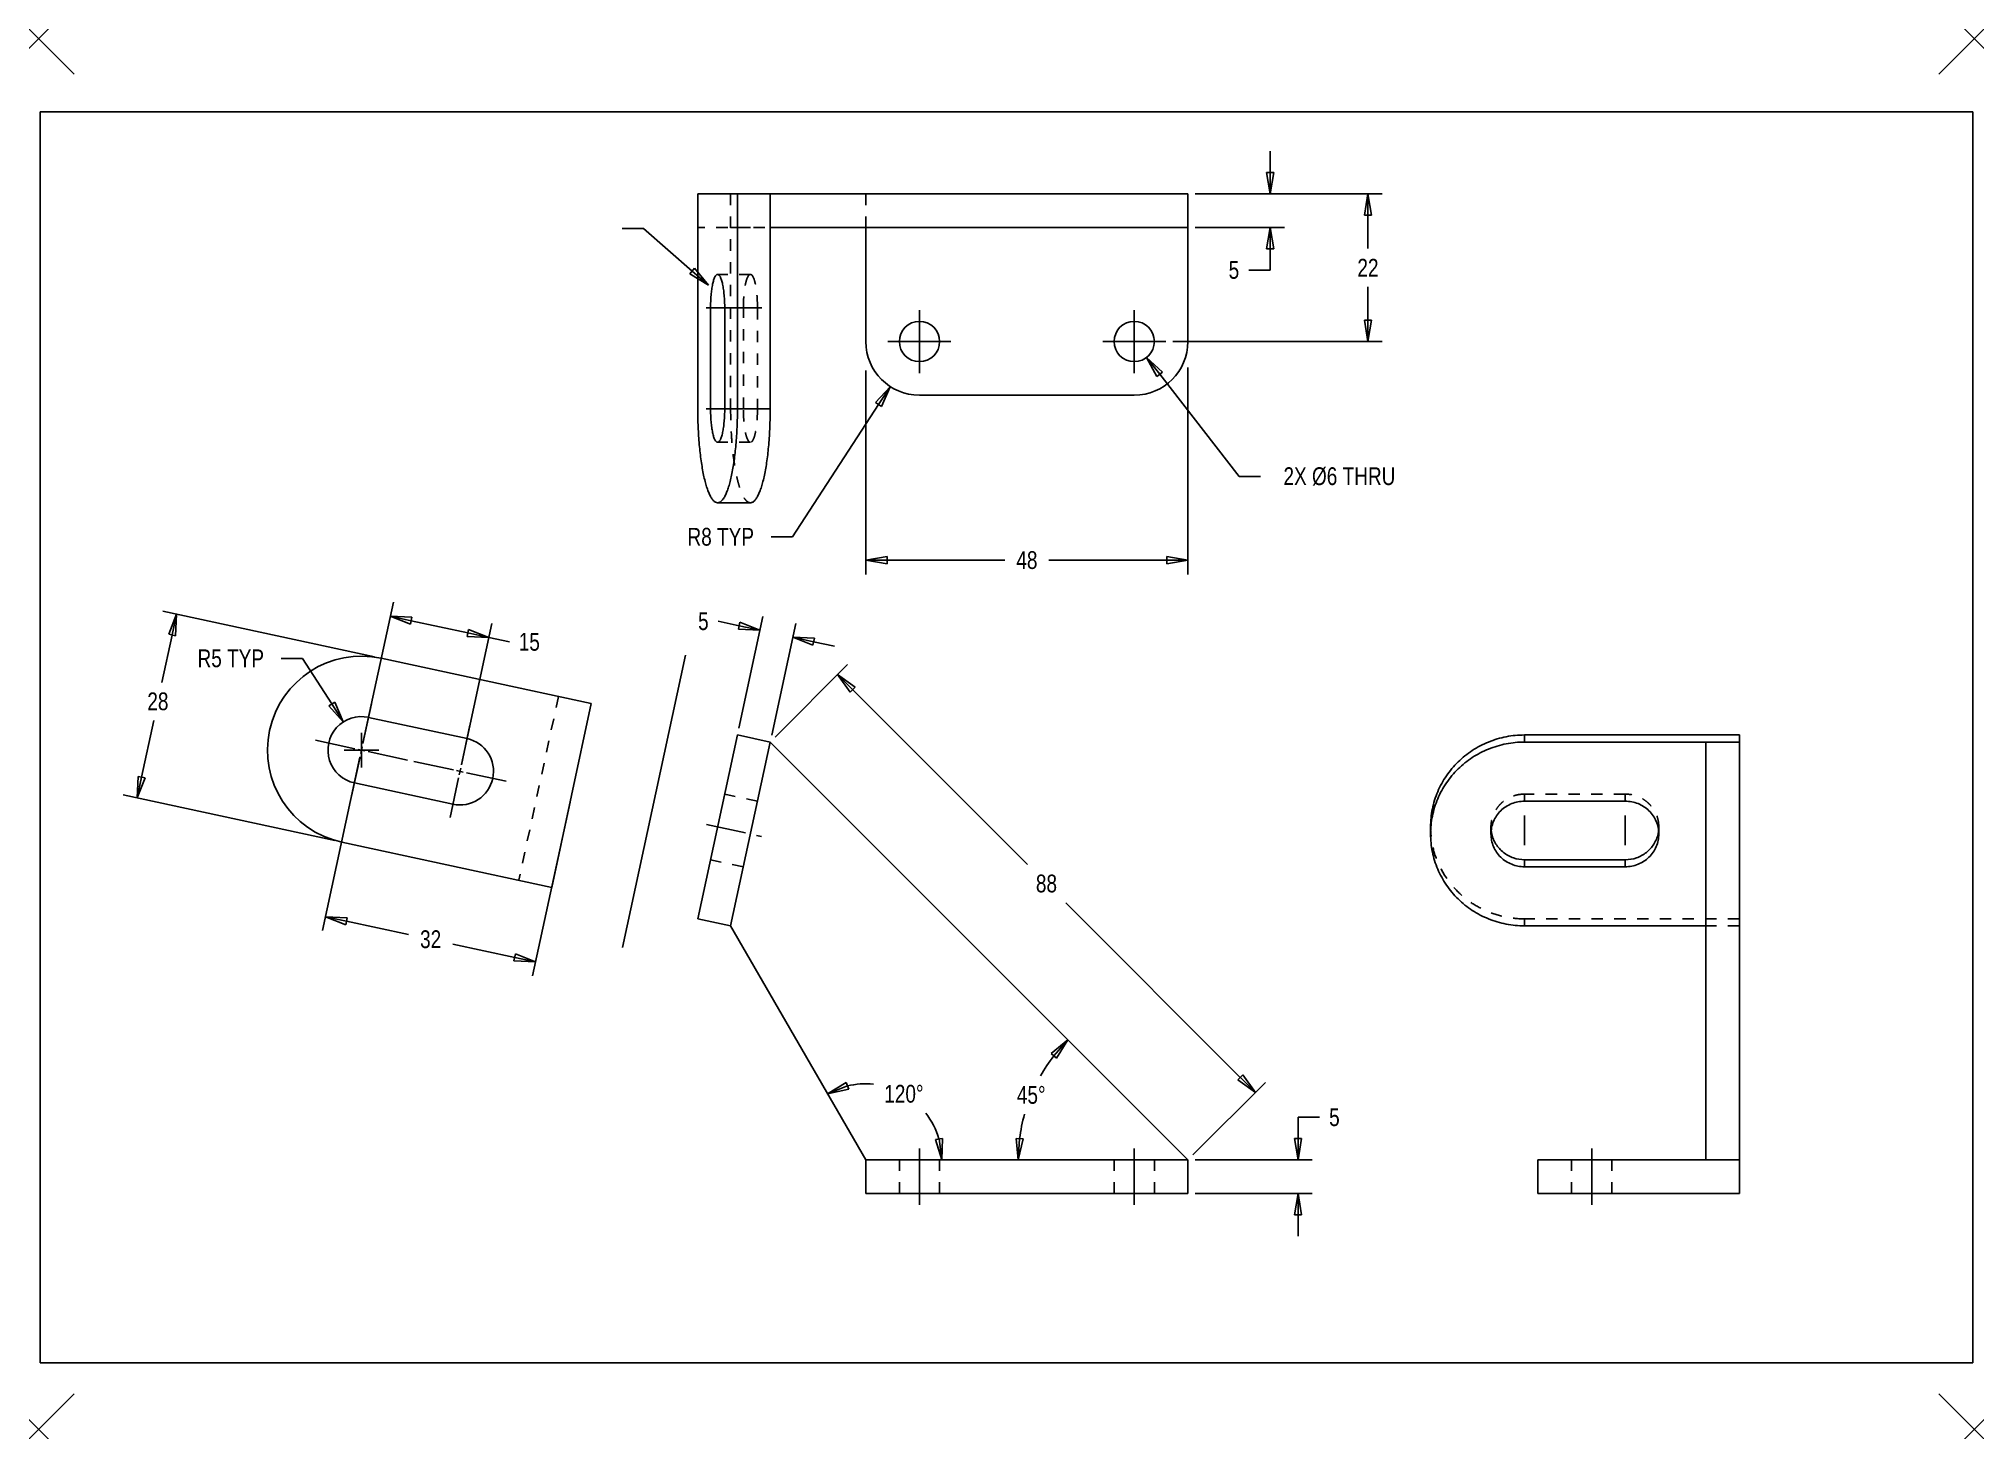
# Model space of a CAD drawing. Header units: inches. Extents: x 0 to 17, y -0.6 to 11.6.
import ezdxf

# ---------------------------------------------------------------- set-up
doc = ezdxf.new("R2010")
doc.units = ezdxf.units.IN
doc.header["$LTSCALE"] = 0.935
doc.header["$MEASUREMENT"] = 0
doc.header["$PDMODE"] = 3
doc.header["$PDSIZE"] = 0.3125
for name, pattern in [('CENTER', [0.6, 0.375, -0.075, 0.075, -0.075]), ('CENTER2', [1.125, 0.75, -0.125, 0.125, -0.125]), ('DASHED', [0.2, 0.1, -0.1]), ('HIDDEN', [0.2, 0.1, -0.1]), ('PHANTOM', [0.8, 0.45, -0.05, 0.1, -0.05, 0.1, -0.05])]:
    doc.linetypes.add(name, pattern=pattern)
doc.layers.get('0').update_dxf_attribs({"linetype": 'CONTINUOUS'})
doc.layers.get('Defpoints').update_dxf_attribs({"linetype": 'CONTINUOUS'})
for name, color, linetype in [('02___PRT_ALL_AXES', 7, 'CONTINUOUS'), ('cons', 7, 'DASHED'), ('DEFAULT_2', 8, 'HIDDEN'), ('DEFAULT_3', 7, 'PHANTOM'), ('Dimensions', 6, 'CONTINUOUS'), ('newhidden', 7, 'HIDDEN'), ('newview', 7, 'CONTINUOUS')]:
    doc.layers.add(name, color=color, linetype=linetype)
doc.styles.get("Standard").update_dxf_attribs({"font": 'txt', "width": 0.8})
doc.dimstyles.get("Standard").update_dxf_attribs({"dimtxt": 0.15625, "dimasz": 0.1875, "dimexe": 0.125, "dimexo": 0.0625, "dimgap": 0.09, "dimtad": 0, "dimtih": 1, "dimtoh": 1, "dimzin": 4, "dimdsep": 46, "dimtxsty": 'Standard', "dimblk": 'CLOSED', "dimblk1": 'CLOSED', "dimblk2": 'CLOSED', "dimcen": 0.09, "dimadec": 0, "dimazin": 0, "dimtp": 0.01, "dimtm": 0.01, "dimtfac": 1, "dimtofl": 0, "dimtmove": 0, "dimatfit": 3, "dimldrblk": 'CLOSED', "dimfxl": 1, "dimtolj": 1, "dimtzin": 4, "dimarcsym": 0})

# ---------------------------------------------------------------- blocks, each defined once
blk = doc.blocks.new('_CLOSED')
at = {"color": 0, "linetype": 'ByBlock'}
for p, q in [((0, 0), (-1, 0.167)), ((-1, 0.167), (-1, -0.167)), ((-1, -0.167), (0, 0)), ((-1, 0), (0, 0))]:
    blk.add_line(p, q, dxfattribs=at)
blk = doc.blocks.new('*D16')
at = {"layer": 'Defpoints', "color": 0, "transparency": 16777216}
for p in [(6.331, 6.442), (6.133, 5.521), (6.421, 5.459)]:
    blk.add_point(p, dxfattribs=at)
at = {"layer": 'Dimensions', "color": 0, "lineweight": -2, "transparency": 16777216}
for p, q in [((6.148, 6.481), (5.964, 6.521)), ((6.146, 5.582), (6.357, 6.564)), ((6.434, 5.52), (6.646, 6.502)), ((6.803, 6.34), (6.986, 6.301))]:
    blk.add_line(p, q, dxfattribs=at)
at = {"layer": 'Dimensions', "color": 0, "lineweight": -2, "transparency": 16777216, "xscale": 0.1875, "yscale": 0.1875, "zscale": 0.1875}
for p, rotation in [((6.331, 6.442), 347.8415113265568), ((6.62, 6.38), 167.8415113265568)]:
    blk.add_blockref('_CLOSED', p, dxfattribs=dict(at, rotation=rotation))
at = {"layer": 'Dimensions', "color": 0, "transparency": 16777216, "insert": (5.833, 6.521), "char_height": 0.1562, "attachment_point": 5}
blk.add_mtext('\\A1;5', dxfattribs=at)
blk = doc.blocks.new('*D17')
at = {"layer": 'Defpoints', "color": 0, "transparency": 16777216}
for p in [(7.014, 6.052), (6.421, 5.459), (10.096, 1.784)]:
    blk.add_point(p, dxfattribs=at)
at = {"layer": 'Dimensions', "color": 0, "lineweight": -2, "transparency": 16777216}
for p, q in [((6.465, 5.503), (7.102, 6.14)), ((7.147, 5.919), (8.683, 4.382)), ((10.556, 2.509), (9.02, 4.046)), ((10.14, 1.828), (10.777, 2.465))]:
    blk.add_line(p, q, dxfattribs=at)
at = {"layer": 'Dimensions', "color": 0, "lineweight": -2, "transparency": 16777216, "xscale": 0.1875, "yscale": 0.1875, "zscale": 0.1875}
for p, rotation in [((7.014, 6.052), 135), ((10.689, 2.377), 315)]:
    blk.add_blockref('_CLOSED', p, dxfattribs=dict(at, rotation=rotation))
at = {"layer": 'Dimensions', "color": 0, "transparency": 16777216, "insert": (8.851, 4.214), "char_height": 0.1562, "attachment_point": 5}
blk.add_mtext('\\A1;88', dxfattribs=at)
blk = doc.blocks.new('*D18')
at = {"layer": 'Defpoints', "color": 0, "transparency": 16777216}
for p in [(10.096, 1.784), (11.064, 1.784), (10.096, 1.489)]:
    blk.add_point(p, dxfattribs=at)
at = {"layer": 'Dimensions', "color": 0, "lineweight": -2, "transparency": 16777216}
for p, q in [((11.064, 1.972), (11.064, 2.159)), ((11.064, 2.159), (11.252, 2.159)), ((10.158, 1.784), (11.189, 1.784)), ((10.158, 1.489), (11.189, 1.489)), ((11.064, 1.301), (11.064, 1.114))]:
    blk.add_line(p, q, dxfattribs=at)
at = {"layer": 'Dimensions', "color": 0, "lineweight": -2, "transparency": 16777216, "xscale": 0.1875, "yscale": 0.1875, "zscale": 0.1875}
for p, rotation in [((11.064, 1.784), 270), ((11.064, 1.489), 90)]:
    blk.add_blockref('_CLOSED', p, dxfattribs=dict(at, rotation=rotation))
at = {"layer": 'Dimensions', "color": 0, "transparency": 16777216, "insert": (11.384, 2.159), "char_height": 0.1562, "attachment_point": 5}
blk.add_mtext('\\A1;5', dxfattribs=at)
blk = doc.blocks.new('*D19')
at = {"layer": 'Defpoints', "color": 0, "transparency": 16777216}
for p in [(6.073, 3.842), (7.775, 2.215), (7.261, 1.784), (7.261, 1.784), (10.096, 1.784)]:
    blk.add_point(p, dxfattribs=at)
at = {"layer": 'Dimensions', "color": 0, "lineweight": -2, "transparency": 16777216}
for start, end in [(84.1675, 103.9232), (16.0768, 37.9702)]:
    blk.add_arc((7.261, 1.784), 0.67, start, end, dxfattribs=at)
at = {"layer": 'Dimensions', "color": 0, "lineweight": -2, "transparency": 16777216, "xscale": 0.1875, "yscale": 0.1875, "zscale": 0.1875}
for p, rotation in [((6.926, 2.365), 201.9615890180224), ((7.932, 1.784), 278.0384109810831)]:
    blk.add_blockref('_CLOSED', p, dxfattribs=dict(at, rotation=rotation))
at = {"layer": 'Dimensions', "color": 0, "transparency": 16777216, "insert": (7.597, 2.365), "char_height": 0.1562, "attachment_point": 5}
blk.add_mtext('\\A1;120°', dxfattribs=at)
blk = doc.blocks.new('*D20')
at = {"layer": 'Defpoints', "color": 0, "transparency": 16777216}
for p in [(6.421, 5.459), (8.803, 2.53), (7.261, 1.784), (10.096, 1.784), (10.096, 1.784)]:
    blk.add_point(p, dxfattribs=at)
at = {"layer": 'Dimensions', "color": 0, "lineweight": -2, "transparency": 16777216}
for start, end in [(142.2011, 150.3101), (164.3321, 172.7989)]:
    blk.add_arc((10.096, 1.784), 1.493, start, end, dxfattribs=at)
at = {"layer": 'Dimensions', "color": 0, "lineweight": -2, "transparency": 16777216, "xscale": 0.1875, "yscale": 0.1875, "zscale": 0.1875}
for p, rotation in [((9.04, 2.84), 48.60057165514738), ((8.603, 1.784), 266.3994283448527)]:
    blk.add_blockref('_CLOSED', p, dxfattribs=dict(at, rotation=rotation))
at = {"layer": 'Dimensions', "color": 0, "transparency": 16777216, "insert": (8.717, 2.355), "char_height": 0.1562, "attachment_point": 5}
blk.add_mtext('\\A1;45°', dxfattribs=at)
blk = doc.blocks.new('*D22')
at = {"layer": 'Defpoints', "color": 0, "transparency": 16777216}
for p in [(7.261, 8.789), (10.096, 8.817), (10.096, 7.058)]:
    blk.add_point(p, dxfattribs=at)
at = {"layer": 'Dimensions', "color": 0, "lineweight": -2, "transparency": 16777216}
for p, q in [((7.261, 8.727), (7.261, 6.933)), ((10.096, 8.754), (10.096, 6.933)), ((7.449, 7.058), (8.484, 7.058)), ((9.908, 7.058), (8.873, 7.058))]:
    blk.add_line(p, q, dxfattribs=at)
at = {"layer": 'Dimensions', "color": 0, "lineweight": -2, "transparency": 16777216, "xscale": 0.1875, "yscale": 0.1875, "zscale": 0.1875, "rotation": 180}
blk.add_blockref('_CLOSED', (7.261, 7.058), dxfattribs=at)
at = {"layer": 'Dimensions', "color": 0, "lineweight": -2, "transparency": 16777216, "xscale": 0.1875, "yscale": 0.1875, "zscale": 0.1875}
blk.add_blockref('_CLOSED', (10.096, 7.058), dxfattribs=at)
at = {"layer": 'Dimensions', "color": 0, "transparency": 16777216, "insert": (8.679, 7.058), "char_height": 0.1562, "attachment_point": 5}
blk.add_mtext('\\A1;48', dxfattribs=at)
blk = doc.blocks.new('*D23')
at = {"layer": 'Defpoints', "color": 0, "transparency": 16777216}
for p in [(10.096, 10.28), (10.096, 9.985), (10.819, 9.985)]:
    blk.add_point(p, dxfattribs=at)
at = {"layer": 'Dimensions', "color": 0, "lineweight": -2, "transparency": 16777216}
for p, q in [((10.819, 10.467), (10.819, 10.655)), ((10.158, 10.28), (10.944, 10.28)), ((10.158, 9.985), (10.944, 9.985)), ((10.819, 9.797), (10.819, 9.61)), ((10.819, 9.61), (10.632, 9.61))]:
    blk.add_line(p, q, dxfattribs=at)
at = {"layer": 'Dimensions', "color": 0, "lineweight": -2, "transparency": 16777216, "xscale": 0.1875, "yscale": 0.1875, "zscale": 0.1875}
for p, rotation in [((10.819, 10.28), 270), ((10.819, 9.985), 90)]:
    blk.add_blockref('_CLOSED', p, dxfattribs=dict(at, rotation=rotation))
at = {"layer": 'Dimensions', "color": 0, "transparency": 16777216, "insert": (10.5, 9.61), "char_height": 0.1562, "attachment_point": 5}
blk.add_mtext('\\A1;5', dxfattribs=at)
blk = doc.blocks.new('*D24')
at = {"layer": 'Defpoints', "color": 0, "transparency": 16777216}
for p in [(10.096, 10.28), (11.679, 10.28), (9.901, 8.981)]:
    blk.add_point(p, dxfattribs=at)
at = {"layer": 'Dimensions', "color": 0, "lineweight": -2, "transparency": 16777216}
for p, q in [((10.158, 10.28), (11.804, 10.28)), ((11.679, 10.092), (11.679, 9.798)), ((11.679, 9.168), (11.679, 9.462)), ((9.963, 8.981), (11.804, 8.981))]:
    blk.add_line(p, q, dxfattribs=at)
at = {"layer": 'Dimensions', "color": 0, "lineweight": -2, "transparency": 16777216, "xscale": 0.1875, "yscale": 0.1875, "zscale": 0.1875}
for p, rotation in [((11.679, 10.28), 90), ((11.679, 8.981), 270)]:
    blk.add_blockref('_CLOSED', p, dxfattribs=dict(at, rotation=rotation))
at = {"layer": 'Dimensions', "color": 0, "transparency": 16777216, "insert": (11.679, 9.63), "char_height": 0.1562, "attachment_point": 5}
blk.add_mtext('\\A1;22', dxfattribs=at)
blk = doc.blocks.new('*D25')
at = {"layer": 'Defpoints', "color": 0, "transparency": 16777216}
for p in [(7.734, 8.981), (7.476, 8.584)]:
    blk.add_point(p, dxfattribs=at)
at = {"layer": 'Dimensions', "color": 0, "lineweight": -2, "transparency": 16777216}
for p, q in [((7.734, 8.828), (7.734, 9.134)), ((7.581, 8.981), (7.887, 8.981)), ((6.617, 7.263), (7.374, 8.427)), ((6.43, 7.263), (6.617, 7.263))]:
    blk.add_line(p, q, dxfattribs=at)
at = {"layer": 'Dimensions', "color": 0, "lineweight": -2, "transparency": 16777216, "xscale": 0.1875, "yscale": 0.1875, "zscale": 0.1875, "rotation": 56.98243790793807}
blk.add_blockref('_CLOSED', (7.476, 8.584), dxfattribs=at)
at = {"layer": 'Dimensions', "color": 0, "transparency": 16777216, "insert": (5.986, 7.263), "char_height": 0.1562, "attachment_point": 5}
blk.add_mtext('\\A1;R8 TYP', dxfattribs=at)
blk = doc.blocks.new('*D26')
at = {"layer": 'Defpoints', "color": 0, "transparency": 16777216}
for p in [(9.515, 9.12), (9.732, 8.841)]:
    blk.add_point(p, dxfattribs=at)
at = {"layer": 'Dimensions', "color": 0, "lineweight": -2, "transparency": 16777216}
for p, q in [((9.623, 8.828), (9.623, 9.134)), ((9.47, 8.981), (9.776, 8.981)), ((10.546, 7.794), (9.847, 8.693)), ((10.734, 7.794), (10.546, 7.794))]:
    blk.add_line(p, q, dxfattribs=at)
at = {"layer": 'Dimensions', "color": 0, "lineweight": -2, "transparency": 16777216, "xscale": 0.1875, "yscale": 0.1875, "zscale": 0.1875, "rotation": 127.8770481930879}
blk.add_blockref('_CLOSED', (9.732, 8.841), dxfattribs=at)
at = {"layer": 'Dimensions', "color": 0, "transparency": 16777216, "insert": (11.428, 7.794), "char_height": 0.15625, "attachment_point": 5}
blk.add_mtext('\\A1;2X %%c6 THRU', dxfattribs=at)
blk = doc.blocks.new('*U31')
at = {"layer": 'newview', "color": 0, "linetype": 'CENTER2', "transparency": 16777216}
for p, q in [((0, 0.059), (0, 0.415)), ((-0.415, 0), (-0.059, 0)), ((0.059, 0), (0.415, 0)), ((0, -0.415), (0, -0.059))]:
    blk.add_line(p, q, dxfattribs=at)
at = {"layer": 'newview', "color": 0, "linetype": 'Continuous', "transparency": 16777216}
for p, q in [((-0.03, 0), (0.03, 0)), ((0, -0.03), (0, 0.03))]:
    blk.add_line(p, q, dxfattribs=at)
blk = doc.blocks.new('*U32')
at = {"layer": 'newview', "color": 0, "linetype": 'CENTER2', "transparency": 16777216}
for p, q in [((0, 0.059), (0, 0.415)), ((-0.415, 0), (-0.059, 0)), ((0.059, 0), (0.415, 0)), ((0, -0.415), (0, -0.059))]:
    blk.add_line(p, q, dxfattribs=at)
at = {"layer": 'newview', "color": 0, "linetype": 'Continuous', "transparency": 16777216}
for p, q in [((-0.03, 0), (0.03, 0)), ((0, -0.03), (0, 0.03))]:
    blk.add_line(p, q, dxfattribs=at)
blk = doc.blocks.new('*D33')
at = {"layer": 'Defpoints', "color": 0, "transparency": 16777216}
for p in [(3.945, 6.379), (2.826, 5.388), (3.692, 5.201)]:
    blk.add_point(p, dxfattribs=at)
at = {"layer": 'Dimensions', "color": 0, "lineweight": -2, "transparency": 16777216}
for p, q in [((2.839, 5.449), (3.106, 6.688)), ((3.263, 6.526), (3.762, 6.418)), ((3.705, 5.262), (3.972, 6.501)), ((3.945, 6.379), (4.129, 6.339))]:
    blk.add_line(p, q, dxfattribs=at)
at = {"layer": 'Dimensions', "color": 0, "lineweight": -2, "transparency": 16777216, "xscale": 0.1875, "yscale": 0.1875, "zscale": 0.1875}
for p, rotation in [((3.079, 6.565), 167.8415113306434), ((3.945, 6.379), 347.8415113306435)]:
    blk.add_blockref('_CLOSED', p, dxfattribs=dict(at, rotation=rotation))
at = {"layer": 'Dimensions', "color": 0, "transparency": 16777216, "insert": (4.302, 6.339), "char_height": 0.1562, "attachment_point": 5}
blk.add_mtext('\\A1;15', dxfattribs=at)
blk = doc.blocks.new('*D34')
at = {"layer": 'Defpoints', "color": 0, "transparency": 16777216}
for p in [(2.826, 5.388), (4.673, 4.99), (4.357, 3.525)]:
    blk.add_point(p, dxfattribs=at)
at = {"layer": 'Dimensions', "color": 0, "lineweight": -2, "transparency": 16777216}
for p, q in [((2.812, 5.327), (2.484, 3.801)), ((4.66, 4.929), (4.331, 3.403)), ((2.693, 3.883), (3.24, 3.766)), ((4.174, 3.564), (3.628, 3.682))]:
    blk.add_line(p, q, dxfattribs=at)
at = {"layer": 'Dimensions', "color": 0, "lineweight": -2, "transparency": 16777216, "xscale": 0.1875, "yscale": 0.1875, "zscale": 0.1875}
for p, rotation in [((2.51, 3.923), 167.8415113306434), ((4.357, 3.525), 347.8415113306435)]:
    blk.add_blockref('_CLOSED', p, dxfattribs=dict(at, rotation=rotation))
at = {"layer": 'Dimensions', "color": 0, "transparency": 16777216, "insert": (3.434, 3.724), "char_height": 0.1562, "attachment_point": 5}
blk.add_mtext('\\A1;32', dxfattribs=at)
blk = doc.blocks.new('*D35')
at = {"layer": 'Defpoints', "color": 0, "transparency": 16777216}
for p in [(3, 6.196), (0.852, 4.967), (2.652, 4.579)]:
    blk.add_point(p, dxfattribs=at)
at = {"layer": 'Dimensions', "color": 0, "lineweight": -2, "transparency": 16777216}
for p, q in [((2.939, 6.209), (1.078, 6.61)), ((1.161, 6.4), (1.071, 5.984)), ((0.891, 5.15), (0.998, 5.647)), ((2.59, 4.593), (0.73, 4.994))]:
    blk.add_line(p, q, dxfattribs=at)
at = {"layer": 'Dimensions', "color": 0, "lineweight": -2, "transparency": 16777216, "xscale": 0.1875, "yscale": 0.1875, "zscale": 0.1875}
for p, rotation in [((1.2, 6.584), 77.84151133064347), ((0.852, 4.967), 257.8415113306435)]:
    blk.add_blockref('_CLOSED', p, dxfattribs=dict(at, rotation=rotation))
at = {"layer": 'Dimensions', "color": 0, "transparency": 16777216, "insert": (1.035, 5.816), "char_height": 0.1562, "attachment_point": 5}
blk.add_mtext('\\A1;28', dxfattribs=at)
blk = doc.blocks.new('*D36')
at = {"layer": 'Defpoints', "color": 0, "transparency": 16777216}
for p in [(2.666, 5.636), (2.826, 5.388)]:
    blk.add_point(p, dxfattribs=at)
at = {"layer": 'Dimensions', "color": 0, "lineweight": -2, "transparency": 16777216}
for p, q in [((2.12, 6.194), (2.308, 6.194)), ((2.308, 6.194), (2.565, 5.794)), ((2.826, 5.235), (2.826, 5.541)), ((2.673, 5.388), (2.979, 5.388))]:
    blk.add_line(p, q, dxfattribs=at)
at = {"layer": 'Dimensions', "color": 0, "lineweight": -2, "transparency": 16777216, "xscale": 0.1875, "yscale": 0.1875, "zscale": 0.1875, "rotation": 302.6969822426159}
blk.add_blockref('_CLOSED', (2.666, 5.636), dxfattribs=at)
at = {"layer": 'Dimensions', "color": 0, "transparency": 16777216, "insert": (1.676, 6.194), "char_height": 0.1562, "attachment_point": 5}
blk.add_mtext('\\A1;R5 TYP', dxfattribs=at)

msp = doc.modelspace()

# ---------------------------------------------------------------- linework, layer by layer
at = {"color": 7, "linetype": 'Continuous'}
for p, q in [((0, 0), (0, 11)), ((0, 11), (17, 11)), ((17, 0), (17, 11)), ((5.784, 10.28), (5.784, 8.39)), ((10.096, 10.28), (5.784, 10.28)), ((6.133, 8.39), (6.133, 10.28)), ((6.421, 8.39), (6.421, 10.28)), ((10.096, 8.981), (10.096, 10.28)), ((10.096, 9.985), (6.421, 9.985)), ((7.261, 9.985), (7.261, 8.981)), ((5.896, 8.39), (5.896, 9.276)), ((6.021, 9.276), (6.021, 8.39)), ((6.247, 7.563), (5.958, 7.563)), ((5.784, 3.904), (6.133, 5.521)), ((6.073, 3.842), (6.421, 5.459)), ((6.421, 5.459), (6.133, 5.521)), ((10.096, 1.784), (6.421, 5.459)), ((13.056, 5.521), (14.946, 5.521)), ((13.056, 5.459), (14.946, 5.459)), ((14.651, 1.784), (14.651, 5.459)), ((14.946, 1.489), (14.946, 5.521)), ((13.942, 4.939), (13.056, 4.939)), ((12.23, 4.651), (12.23, 4.713)), ((13.056, 4.424), (13.942, 4.424)), ((13.056, 4.362), (13.942, 4.362)), ((6.073, 3.842), (5.784, 3.904)), ((6.073, 3.842), (7.261, 1.784)), ((14.651, 3.842), (13.056, 3.842)), ((13.647, 1.784), (14.946, 1.784)), ((0, 0), (17, 0))]:
    msp.add_line(p, q, dxfattribs=at)
for centre, radius, start, end in [((13.043, 4.713), 0.282, 186.3302, 191.7933), ((13.045, 4.713), 0.284, 191.7908, 192.3791), ((13.954, 4.713), 0.284, 347.6209, 348.2092), ((13.955, 4.713), 0.282, 348.2067, 353.6698)]:
    msp.add_arc(centre, radius, start, end, dxfattribs=at)
for points, knots in [([(5.896, 9.276), (5.896, 9.295), (5.897, 9.333), (5.9, 9.388), (5.906, 9.438), (5.912, 9.476), (5.919, 9.503), (5.923, 9.521), (5.929, 9.536), (5.934, 9.548), (5.94, 9.558), (5.946, 9.565), (5.952, 9.57), (5.956, 9.571), (5.958, 9.571)], [0, 0, 0, 0, 0.185026, 0.36335, 0.528321, 0.674176, 0.738342, 0.795979, 0.846688, 0.890254, 0.926633, 0.956179, 0.979898, 1, 1, 1, 1]), ([(5.958, 9.571), (5.961, 9.571), (5.965, 9.57), (5.971, 9.565), (5.977, 9.558), (5.983, 9.548), (5.988, 9.536), (5.993, 9.521), (5.998, 9.503), (6.004, 9.476), (6.011, 9.438), (6.016, 9.388), (6.02, 9.333), (6.021, 9.295), (6.021, 9.276)], [0, 0, 0, 0, 0.020102, 0.043821, 0.073367, 0.109746, 0.153312, 0.204021, 0.261658, 0.325824, 0.471679, 0.63665, 0.814974, 1, 1, 1, 1]), ([(5.784, 8.39), (5.784, 8.336), (5.786, 8.231), (5.796, 8.077), (5.812, 7.936), (5.83, 7.828), (5.847, 7.753), (5.861, 7.704), (5.875, 7.663), (5.89, 7.628), (5.906, 7.6), (5.92, 7.582), (5.932, 7.572), (5.941, 7.567), (5.95, 7.564), (5.956, 7.563), (5.958, 7.563)], [0, 0, 0, 0, 0.185029, 0.363257, 0.528225, 0.674041, 0.738197, 0.795818, 0.846524, 0.890075, 0.92645, 0.955991, 0.968504, 0.979777, 0.990134, 1, 1, 1, 1]), ([(5.958, 8.095), (5.956, 8.095), (5.952, 8.096), (5.946, 8.101), (5.94, 8.108), (5.934, 8.118), (5.929, 8.13), (5.923, 8.145), (5.919, 8.162), (5.912, 8.189), (5.906, 8.228), (5.9, 8.278), (5.897, 8.333), (5.896, 8.371), (5.896, 8.39)], [0, 0, 0, 0, 0.020102, 0.043821, 0.073367, 0.109746, 0.153312, 0.204021, 0.261658, 0.325824, 0.471679, 0.63665, 0.814974, 1, 1, 1, 1]), ([(6.021, 8.39), (6.021, 8.371), (6.02, 8.333), (6.016, 8.278), (6.011, 8.228), (6.004, 8.189), (5.998, 8.162), (5.993, 8.145), (5.988, 8.13), (5.983, 8.118), (5.977, 8.108), (5.971, 8.101), (5.965, 8.096), (5.961, 8.095), (5.958, 8.095)], [0, 0, 0, 0, 0.185026, 0.36335, 0.528321, 0.674176, 0.738342, 0.795979, 0.846688, 0.890254, 0.926633, 0.956179, 0.979898, 1, 1, 1, 1]), ([(5.958, 7.563), (5.961, 7.563), (5.967, 7.564), (5.976, 7.567), (5.984, 7.572), (5.996, 7.582), (6.011, 7.6), (6.027, 7.628), (6.042, 7.663), (6.056, 7.704), (6.07, 7.753), (6.087, 7.828), (6.105, 7.936), (6.121, 8.077), (6.13, 8.231), (6.133, 8.336), (6.133, 8.39)], [0, 0, 0, 0, 0.009866, 0.020223, 0.031496, 0.044009, 0.07355, 0.109925, 0.153476, 0.204182, 0.261803, 0.325959, 0.471775, 0.636743, 0.814971, 1, 1, 1, 1]), ([(6.247, 7.563), (6.25, 7.563), (6.256, 7.564), (6.265, 7.567), (6.273, 7.572), (6.285, 7.582), (6.299, 7.6), (6.315, 7.628), (6.33, 7.663), (6.345, 7.704), (6.358, 7.753), (6.376, 7.828), (6.394, 7.936), (6.409, 8.077), (6.419, 8.231), (6.421, 8.336), (6.421, 8.39)], [0, 0, 0, 0, 0.009866, 0.020223, 0.031496, 0.044009, 0.07355, 0.109925, 0.153476, 0.204182, 0.261803, 0.325959, 0.471775, 0.636743, 0.814971, 1, 1, 1, 1]), ([(12.23, 4.713), (12.23, 4.766), (12.24, 4.872), (12.288, 5.024), (12.365, 5.165), (12.468, 5.288), (12.594, 5.389), (12.738, 5.464), (12.894, 5.511), (13.002, 5.521), (13.056, 5.521)], [0, 0, 0, 0, 0.123606, 0.247425, 0.371639, 0.496366, 0.621646, 0.747437, 0.873609, 1, 1, 1, 1]), ([(12.23, 4.651), (12.23, 4.703), (12.24, 4.809), (12.288, 4.962), (12.365, 5.103), (12.468, 5.226), (12.594, 5.327), (12.738, 5.402), (12.894, 5.448), (13.002, 5.459), (13.056, 5.459)], [0, 0, 0, 0, 0.123606, 0.247425, 0.371639, 0.496366, 0.621646, 0.747437, 0.873609, 1, 1, 1, 1]), ([(13.056, 4.939), (13.037, 4.939), (12.998, 4.935), (12.943, 4.919), (12.891, 4.892), (12.846, 4.856), (12.809, 4.812), (12.782, 4.762), (12.765, 4.707), (12.761, 4.669), (12.761, 4.651)], [0, 0, 0, 0, 0.126365, 0.252576, 0.378349, 0.503633, 0.62836, 0.752575, 0.876395, 1, 1, 1, 1]), ([(14.237, 4.651), (14.237, 4.669), (14.234, 4.707), (14.217, 4.762), (14.189, 4.812), (14.152, 4.856), (14.107, 4.892), (14.056, 4.919), (14, 4.935), (13.961, 4.939), (13.942, 4.939)], [0, 0, 0, 0, 0.123605, 0.247425, 0.37164, 0.496367, 0.621651, 0.747424, 0.873635, 1, 1, 1, 1]), ([(13.056, 3.842), (13.002, 3.842), (12.894, 3.853), (12.738, 3.899), (12.594, 3.974), (12.468, 4.075), (12.365, 4.198), (12.288, 4.339), (12.24, 4.492), (12.23, 4.598), (12.23, 4.651)], [0, 0, 0, 0, 0.126391, 0.252563, 0.378354, 0.503634, 0.628361, 0.752575, 0.876394, 1, 1, 1, 1]), ([(12.761, 4.651), (12.761, 4.632), (12.765, 4.594), (12.782, 4.539), (12.809, 4.489), (12.846, 4.445), (12.891, 4.409), (12.943, 4.382), (12.998, 4.366), (13.037, 4.362), (13.056, 4.362)], [0, 0, 0, 0, 0.123605, 0.247425, 0.37164, 0.496367, 0.621651, 0.747424, 0.873635, 1, 1, 1, 1]), ([(12.768, 4.652), (12.771, 4.636), (12.781, 4.605), (12.804, 4.561), (12.834, 4.521), (12.882, 4.476), (12.956, 4.435), (13.023, 4.424), (13.056, 4.424)], [0, 0, 0, 0, 0.123827, 0.247988, 0.372577, 0.497646, 0.748217, 1, 1, 1, 1]), ([(13.942, 4.424), (13.975, 4.424), (14.042, 4.435), (14.117, 4.476), (14.165, 4.521), (14.195, 4.561), (14.218, 4.605), (14.227, 4.636), (14.231, 4.652)], [0, 0, 0, 0, 0.251783, 0.502354, 0.627423, 0.752012, 0.876173, 1, 1, 1, 1]), ([(13.942, 4.362), (13.961, 4.362), (14, 4.366), (14.056, 4.382), (14.107, 4.409), (14.152, 4.445), (14.189, 4.489), (14.217, 4.539), (14.234, 4.594), (14.237, 4.632), (14.237, 4.651)], [0, 0, 0, 0, 0.126365, 0.252576, 0.378349, 0.503633, 0.62836, 0.752575, 0.876395, 1, 1, 1, 1])]:
    msp.add_open_spline(points, degree=3, knots=knots, dxfattribs=at)
at = {"layer": '02___PRT_ALL_AXES', "color": 7, "linetype": 'CENTER'}
for p, q in [((5.858, 9.276), (6.347, 9.276)), ((7.734, 8.981), (7.734, 9.258)), ((9.623, 8.981), (9.623, 9.258)), ((7.734, 8.981), (7.457, 8.981)), ((7.734, 8.981), (7.734, 8.703)), ((7.734, 8.981), (8.011, 8.981)), ((9.623, 8.981), (9.346, 8.981)), ((9.623, 8.981), (9.901, 8.981)), ((9.623, 8.981), (9.623, 8.703)), ((5.858, 8.39), (6.347, 8.39)), ((13.056, 4.813), (13.056, 4.551)), ((13.942, 4.813), (13.942, 4.551)), ((5.861, 4.734), (6.345, 4.629)), ((7.734, 1.884), (7.734, 1.784)), ((9.623, 1.884), (9.623, 1.784)), ((13.647, 1.884), (13.647, 1.784)), ((7.734, 1.489), (7.734, 1.389)), ((9.623, 1.489), (9.623, 1.389)), ((13.647, 1.489), (13.647, 1.389))]:
    msp.add_line(p, q, dxfattribs=at)
at = {"layer": '02___PRT_ALL_AXES', "color": 7, "linetype": 'Continuous'}
for p, q in [((7.734, 8.508), (9.623, 8.508)), ((7.261, 1.784), (10.096, 1.784)), ((7.261, 1.489), (7.261, 1.784)), ((10.096, 1.489), (10.096, 1.784)), ((13.174, 1.784), (13.647, 1.784)), ((13.174, 1.489), (13.174, 1.784)), ((7.261, 1.489), (10.096, 1.489)), ((13.174, 1.489), (14.946, 1.489))]:
    msp.add_line(p, q, dxfattribs=at)
at = {"layer": '02___PRT_ALL_AXES', "color": 8, "linetype": 'HIDDEN'}
for p, q in [((7.557, 1.489), (7.557, 1.784)), ((7.911, 1.489), (7.911, 1.784)), ((9.446, 1.489), (9.446, 1.784)), ((9.801, 1.489), (9.801, 1.784)), ((13.47, 1.489), (13.47, 1.784)), ((13.647, 1.784), (13.824, 1.784)), ((13.824, 1.489), (13.824, 1.784))]:
    msp.add_line(p, q, dxfattribs=at)
at = {"layer": '02___PRT_ALL_AXES', "color": 7, "linetype": 'PHANTOM'}
for p, q in [((7.734, 1.489), (7.734, 1.784)), ((9.623, 1.489), (9.623, 1.784))]:
    msp.add_line(p, q, dxfattribs=at)
at = {"layer": '02___PRT_ALL_AXES', "color": 8, "linetype": 'PHANTOM'}
msp.add_line((13.647, 1.489), (13.647, 1.784), dxfattribs=at)
at = {"layer": '02___PRT_ALL_AXES', "color": 7, "linetype": 'Continuous'}
for centre in [(7.734, 8.981), (9.623, 8.981)]:
    msp.add_circle(centre, 0.177, dxfattribs=at)
for centre, start, end in [((7.734, 8.981), 180, 270), ((9.623, 8.981), 270, 360)]:
    msp.add_arc(centre, 0.472, start, end, dxfattribs=at)
at = {"layer": 'cons'}
msp.add_line((6.247, 9.985), (5.784, 9.985), dxfattribs=at)
at = {"layer": 'DEFAULT_2', "color": 8, "linetype": 'HIDDEN'}
for p, q in [((6.073, 10.28), (6.073, 8.39)), ((7.261, 10.28), (7.261, 9.985)), ((6.073, 9.985), (6.421, 9.985)), ((6.247, 9.571), (5.958, 9.571)), ((6.185, 8.39), (6.185, 9.276)), ((6.309, 9.276), (6.309, 8.39)), ((6.247, 8.095), (5.958, 8.095)), ((6.309, 4.939), (6.021, 5.001)), ((13.942, 5.001), (13.056, 5.001)), ((12.761, 4.651), (12.761, 4.713)), ((14.237, 4.651), (14.237, 4.713)), ((6.185, 4.362), (5.896, 4.424)), ((14.946, 3.904), (13.056, 3.904)), ((14.946, 3.842), (14.651, 3.842))]:
    msp.add_line(p, q, dxfattribs=at)
at = {"layer": 'DEFAULT_2', "color": 8, "linetype": 'PHANTOM'}
for p, q in [((6.309, 9.276), (6.021, 9.276)), ((6.309, 8.39), (5.784, 8.39)), ((13.056, 4.939), (13.056, 5.001)), ((13.942, 4.939), (13.942, 5.001)), ((13.056, 3.842), (13.056, 3.904))]:
    msp.add_line(p, q, dxfattribs=at)
at = {"layer": 'DEFAULT_2', "color": 8, "linetype": 'HIDDEN'}
for centre, start, end in [((13.044, 4.713), 179.9997, 186.3195), ((13.955, 4.713), 353.6805, 0.0003)]:
    msp.add_arc(centre, 0.283, start, end, dxfattribs=at)
for points, knots in [([(6.185, 9.276), (6.185, 9.295), (6.186, 9.333), (6.189, 9.388), (6.195, 9.438), (6.201, 9.476), (6.207, 9.503), (6.212, 9.521), (6.217, 9.536), (6.223, 9.548), (6.228, 9.558), (6.234, 9.565), (6.24, 9.57), (6.245, 9.571), (6.247, 9.571)], [0, 0, 0, 0, 0.185026, 0.36335, 0.528321, 0.674176, 0.738342, 0.795979, 0.846688, 0.890254, 0.926633, 0.956179, 0.979898, 1, 1, 1, 1]), ([(6.247, 9.571), (6.249, 9.571), (6.254, 9.57), (6.26, 9.565), (6.266, 9.558), (6.271, 9.548), (6.277, 9.536), (6.282, 9.521), (6.287, 9.503), (6.293, 9.476), (6.3, 9.438), (6.305, 9.388), (6.308, 9.333), (6.309, 9.295), (6.309, 9.276)], [0, 0, 0, 0, 0.020102, 0.043821, 0.073367, 0.109746, 0.153312, 0.204021, 0.261658, 0.325824, 0.471679, 0.63665, 0.814974, 1, 1, 1, 1]), ([(6.073, 8.39), (6.073, 8.336), (6.075, 8.231), (6.085, 8.077), (6.1, 7.936), (6.118, 7.828), (6.136, 7.753), (6.149, 7.704), (6.164, 7.663), (6.179, 7.628), (6.195, 7.6), (6.209, 7.582), (6.221, 7.572), (6.23, 7.567), (6.238, 7.564), (6.244, 7.563), (6.247, 7.563)], [0, 0, 0, 0, 0.185029, 0.363257, 0.528225, 0.674041, 0.738197, 0.795818, 0.846524, 0.890075, 0.92645, 0.955991, 0.968504, 0.979777, 0.990134, 1, 1, 1, 1]), ([(6.247, 8.095), (6.245, 8.095), (6.24, 8.096), (6.234, 8.101), (6.228, 8.108), (6.223, 8.118), (6.217, 8.13), (6.212, 8.145), (6.207, 8.162), (6.201, 8.189), (6.195, 8.228), (6.189, 8.278), (6.186, 8.333), (6.185, 8.371), (6.185, 8.39)], [0, 0, 0, 0, 0.020102, 0.043821, 0.073367, 0.109746, 0.153312, 0.204021, 0.261658, 0.325824, 0.471679, 0.63665, 0.814974, 1, 1, 1, 1]), ([(6.309, 8.39), (6.309, 8.371), (6.308, 8.333), (6.305, 8.278), (6.3, 8.228), (6.293, 8.189), (6.287, 8.162), (6.282, 8.145), (6.277, 8.13), (6.271, 8.118), (6.266, 8.108), (6.26, 8.101), (6.254, 8.096), (6.249, 8.095), (6.247, 8.095)], [0, 0, 0, 0, 0.185026, 0.36335, 0.528321, 0.674176, 0.738342, 0.795979, 0.846688, 0.890254, 0.926633, 0.956179, 0.979898, 1, 1, 1, 1]), ([(13.056, 5.001), (13.037, 5.001), (12.998, 4.998), (12.943, 4.981), (12.891, 4.954), (12.846, 4.918), (12.809, 4.874), (12.782, 4.824), (12.765, 4.769), (12.761, 4.732), (12.761, 4.713)], [0, 0, 0, 0, 0.126365, 0.252576, 0.378349, 0.503633, 0.62836, 0.752575, 0.876395, 1, 1, 1, 1]), ([(14.237, 4.713), (14.237, 4.732), (14.234, 4.769), (14.217, 4.824), (14.189, 4.874), (14.152, 4.918), (14.107, 4.954), (14.056, 4.981), (14, 4.998), (13.961, 5.001), (13.942, 5.001)], [0, 0, 0, 0, 0.123605, 0.247425, 0.37164, 0.496367, 0.621651, 0.747424, 0.873635, 1, 1, 1, 1]), ([(13.056, 3.904), (13.002, 3.904), (12.894, 3.915), (12.738, 3.961), (12.594, 4.036), (12.468, 4.137), (12.365, 4.261), (12.288, 4.401), (12.24, 4.554), (12.23, 4.66), (12.23, 4.713)], [0, 0, 0, 0, 0.126391, 0.252563, 0.378354, 0.503634, 0.628361, 0.752575, 0.876394, 1, 1, 1, 1])]:
    msp.add_open_spline(points, degree=3, knots=knots, dxfattribs=at)
at = {"layer": 'DEFAULT_3', "color": 7, "linetype": 'PHANTOM'}
for p, q in [((6.021, 9.276), (5.896, 9.276)), ((6.421, 8.39), (6.309, 8.39)), ((13.056, 5.459), (13.056, 5.521)), ((13.056, 4.362), (13.056, 4.424)), ((13.942, 4.362), (13.942, 4.424))]:
    msp.add_line(p, q, dxfattribs=at)
at = {"layer": 'Dimensions'}
for p, q in [((5.119, 9.975), (5.306, 9.975)), ((5.306, 9.975), (5.736, 9.601))]:
    msp.add_line(p, q, dxfattribs=at)
for p in [(-0.013, 11.644), (17.012, 11.644), (-0.013, -0.584), (17.012, -0.584)]:
    msp.add_point(p, dxfattribs=at)
at = {"layer": 'newhidden'}
msp.add_line((4.559, 5.86), (4.21, 4.244), dxfattribs=at)
at = {"layer": 'newview'}
for p, q in [((5.121, 3.652), (5.676, 6.224)), ((4.847, 5.798), (4.499, 4.181)), ((3.754, 5.49), (2.888, 5.676)), ((3.629, 4.912), (2.763, 5.099))]:
    msp.add_line(p, q, dxfattribs=at)
msp.add_lwpolyline([(4.847, 5.798), (3, 6.196, 1), (2.652, 4.579), (4.499, 4.181)], format="xyb", dxfattribs=at)
for centre, start, end in [((2.826, 5.388), 77.8415, 257.8415), ((3.692, 5.201), 257.8415, 77.8415)]:
    msp.add_arc(centre, 0.295, start, end, dxfattribs=at)

# ---------------------------------------------------------------- block references
at = {"layer": 'Dimensions', "xscale": 0.1874999999999999, "yscale": 0.1874999999999999, "zscale": 0.1874999999999999, "rotation": 318.9713489024485}
msp.add_blockref('_CLOSED', (5.877, 9.478), dxfattribs=at)
at = {"layer": 'newview', "linetype": 'CENTER2', "rotation": 77.84151133064347}
for name, p in [('*U32', (2.826, 5.388)), ('*U31', (3.692, 5.201))]:
    msp.add_blockref(name, p, dxfattribs=at)

# ---------------------------------------------------------------- dimensions: what is measured, and where the dimension line sits
at = {"layer": 'Dimensions'}
for base, p1, p2, picture, middle in [((10.819, 9.985), (10.096, 10.28), (10.096, 9.985), '*D23', (10.5, 9.61)), ((11.679, 10.28), (9.901, 8.981), (10.096, 10.28), '*D24', (11.679, 9.63)), ((11.064, 1.784), (10.096, 1.489), (10.096, 1.784), '*D18', (11.384, 2.159))]:
    dim = msp.add_linear_dim(base=base, p1=p1, p2=p2, angle=90, dimstyle='Standard', override={"dimdec": 0, "dimlfac": 16.9336, "dimzin": 0, "dimcen": 0.153, "dimtp": 0, "dimtm": 0, "dimtdec": 0, "dimtzin": 0}, dxfattribs=at)
    dim.commit()
    dim.dimension.update_dxf_attribs({"geometry": picture, "text_midpoint": middle})
dim = msp.add_radius_dim(center=(7.734, 8.981), mpoint=(7.476, 8.584), dimstyle='Standard', override={"dimdec": 0, "dimlfac": 16.9336, "dimzin": 0, "dimpost": ' TYP', "dimcen": 0.153, "dimtp": 0, "dimtm": 0, "dimtdec": 0, "dimtzin": 0}, dxfattribs=at)
dim.commit()
dim.dimension.update_dxf_attribs({"geometry": '*D25', "text_midpoint": (5.986, 7.263), "dimtype": 164})
dim = msp.add_diameter_dim_2p(p1=(9.515, 9.12), p2=(9.732, 8.841), dimstyle='Standard', override={"dimdec": 0, "dimlfac": 16.9336, "dimzin": 0, "dimpost": '2X %%c<> THRU', "dimcen": 0.153, "dimtp": 0, "dimtm": 0, "dimtdec": 0, "dimtzin": 0}, dxfattribs=at)
dim.commit()
dim.dimension.update_dxf_attribs({"geometry": '*D26', "text_midpoint": (11.428, 7.794), "dimtype": 163})
dim = msp.add_linear_dim(base=(10.096, 7.058), p1=(7.261, 8.789), p2=(10.096, 8.817), dimstyle='Standard', override={"dimdec": 0, "dimlfac": 16.9336, "dimzin": 0, "dimcen": 0.153, "dimtp": 0, "dimtm": 0, "dimtdec": 0, "dimtzin": 0}, dxfattribs=at)
dim.commit()
dim.dimension.update_dxf_attribs({"geometry": '*D22', "text_midpoint": (8.679, 7.058)})
for p1, p2, distance, picture, middle in [((2.826, 5.388), (3.692, 5.201), 1.205, '*D33', (4.302, 6.339)), ((6.421, 5.459), (6.133, 5.521), -0.942, '*D16', (5.833, 6.521)), ((10.096, 1.784), (6.421, 5.459), -0.838, '*D17', (8.851, 4.214)), ((2.826, 5.388), (4.673, 4.99), -1.498, '*D34', (3.434, 3.724))]:
    dim = msp.add_aligned_dim(p1=p1, p2=p2, distance=distance, dimstyle='Standard', override={"dimdec": 0, "dimlfac": 16.9336, "dimzin": 0, "dimcen": 0.153, "dimtp": 0, "dimtm": 0, "dimtdec": 0, "dimtzin": 0}, dxfattribs=at)
    dim.commit()
    dim.dimension.update_dxf_attribs({"geometry": picture, "text_midpoint": middle})
dim = msp.add_linear_dim(base=(0.852, 4.967), p1=(3, 6.196), p2=(2.652, 4.579), angle=257.8415, dimstyle='Standard', override={"dimdec": 0, "dimlfac": 16.9336, "dimzin": 0, "dimcen": 0.153, "dimtp": 0, "dimtm": 0, "dimtdec": 0, "dimtzin": 0}, dxfattribs=at)
dim.commit()
dim.dimension.update_dxf_attribs({"geometry": '*D35', "text_midpoint": (1.035, 5.816), "dimtype": 161})
dim = msp.add_radius_dim(center=(2.826, 5.388), mpoint=(2.666, 5.636), text='<> TYP', dimstyle='Standard', override={"dimdec": 0, "dimlfac": 16.9336, "dimzin": 0, "dimcen": 0.153, "dimtp": 0, "dimtm": 0, "dimtdec": 0, "dimtzin": 0}, dxfattribs=at)
dim.commit()
dim.dimension.update_dxf_attribs({"geometry": '*D36', "text_midpoint": (1.676, 6.194), "dimtype": 164})
for base, line1, line2, picture, middle in [((8.803, 2.53), ((7.261, 1.784), (10.096, 1.784)), ((10.096, 1.784), (6.421, 5.459)), '*D20', (8.717, 2.355)), ((7.775, 2.215), ((6.073, 3.842), (7.261, 1.784)), ((7.261, 1.784), (10.096, 1.784)), '*D19', (7.597, 2.365))]:
    dim = msp.add_angular_dim_2l(base=base, line1=line1, line2=line2, dimstyle='Standard', override={"dimdec": 0, "dimlfac": 16.9336, "dimzin": 0, "dimcen": 0.153, "dimtp": 0, "dimtm": 0, "dimtdec": 0, "dimtzin": 0}, dxfattribs=at)
    dim.commit()
    dim.dimension.update_dxf_attribs({"geometry": picture, "text_midpoint": middle})

doc.saveas('drawing.dxf')
